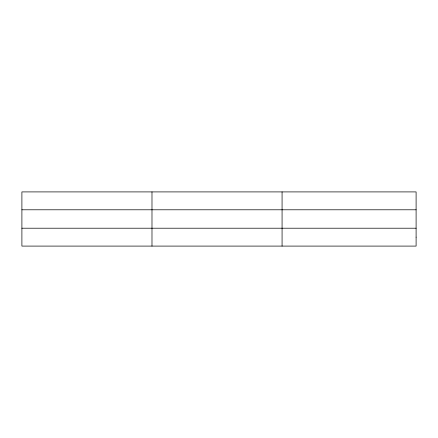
<?xml version="1.0" encoding="UTF-8"?>
<svg xmlns="http://www.w3.org/2000/svg" width="438" height="438" viewBox="0 0 438 438"><rect width="100%" height="100%" fill="white"/><g stroke="black" fill="none" stroke-linecap="round" stroke-linejoin="round"><path stroke-width="0.66" d="M151.986 246.09L151.986 191.91M282.072 246.09L282.072 191.91M21.9 209.791L416.1 209.791M21.9 228.209L416.1 228.209M416.1 237.15L416.1 246.09L21.9 246.09L21.9 191.91L416.1 191.91L416.1 237.15"/></g></svg>
